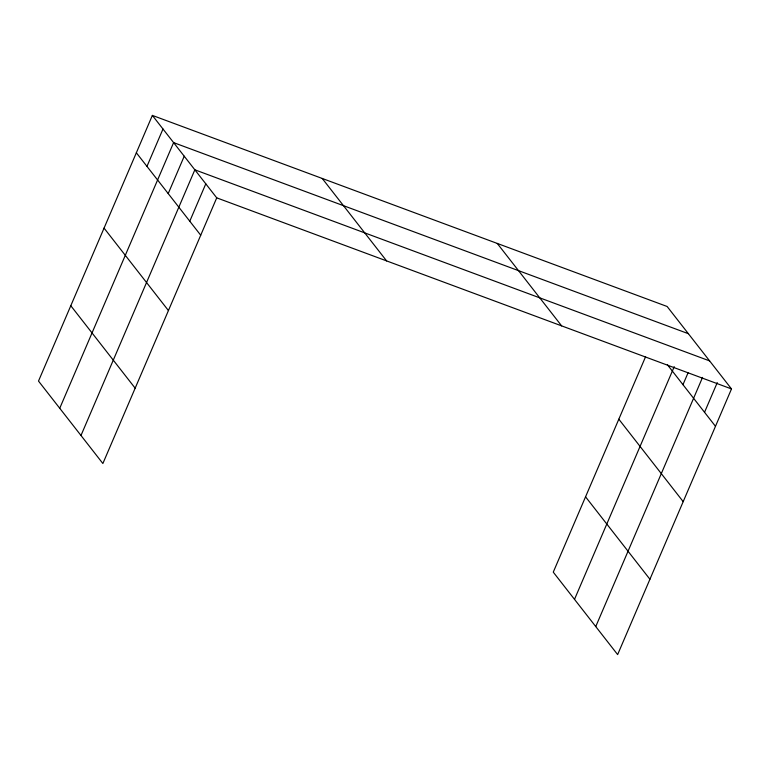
<?xml version="1.0" encoding="UTF-8"?>
<svg xmlns="http://www.w3.org/2000/svg" width="770" height="770" viewBox="0 0 770 770"><rect width="100%" height="100%" fill="white"/><g stroke="black" fill="none" stroke-linecap="round" stroke-linejoin="round"><path stroke-width="1.16" d="M152.364 115.404L38.5 381.073L102.872 463.511L216.736 197.852L152.364 115.404L667.128 306.489L731.5 388.927L617.636 654.596L553.264 572.149L645.568 356.78M146.964 166.387L162.99 129.004M59.742 408.273L173.606 142.614L688.37 333.689M168.207 193.588L184.232 156.214M80.985 435.483L194.849 169.814L709.613 360.899M189.776 221.211L205.792 183.838M574.507 599.358L674.231 366.674M682.971 384.673L688.149 372.584M595.749 626.568L702.548 377.387M704.54 412.297L717.255 382.613M216.736 197.852L731.5 388.927M667.388 364.72L715.484 426.311M497.256 243.426L561.628 325.874M618.82 419.198L683.192 501.645M585.547 496.814L649.928 579.261M322.235 178.457L386.607 260.905M136.348 152.778L200.72 235.225M104.056 228.113L168.428 310.56M70.792 305.728L135.164 388.176"/></g></svg>
